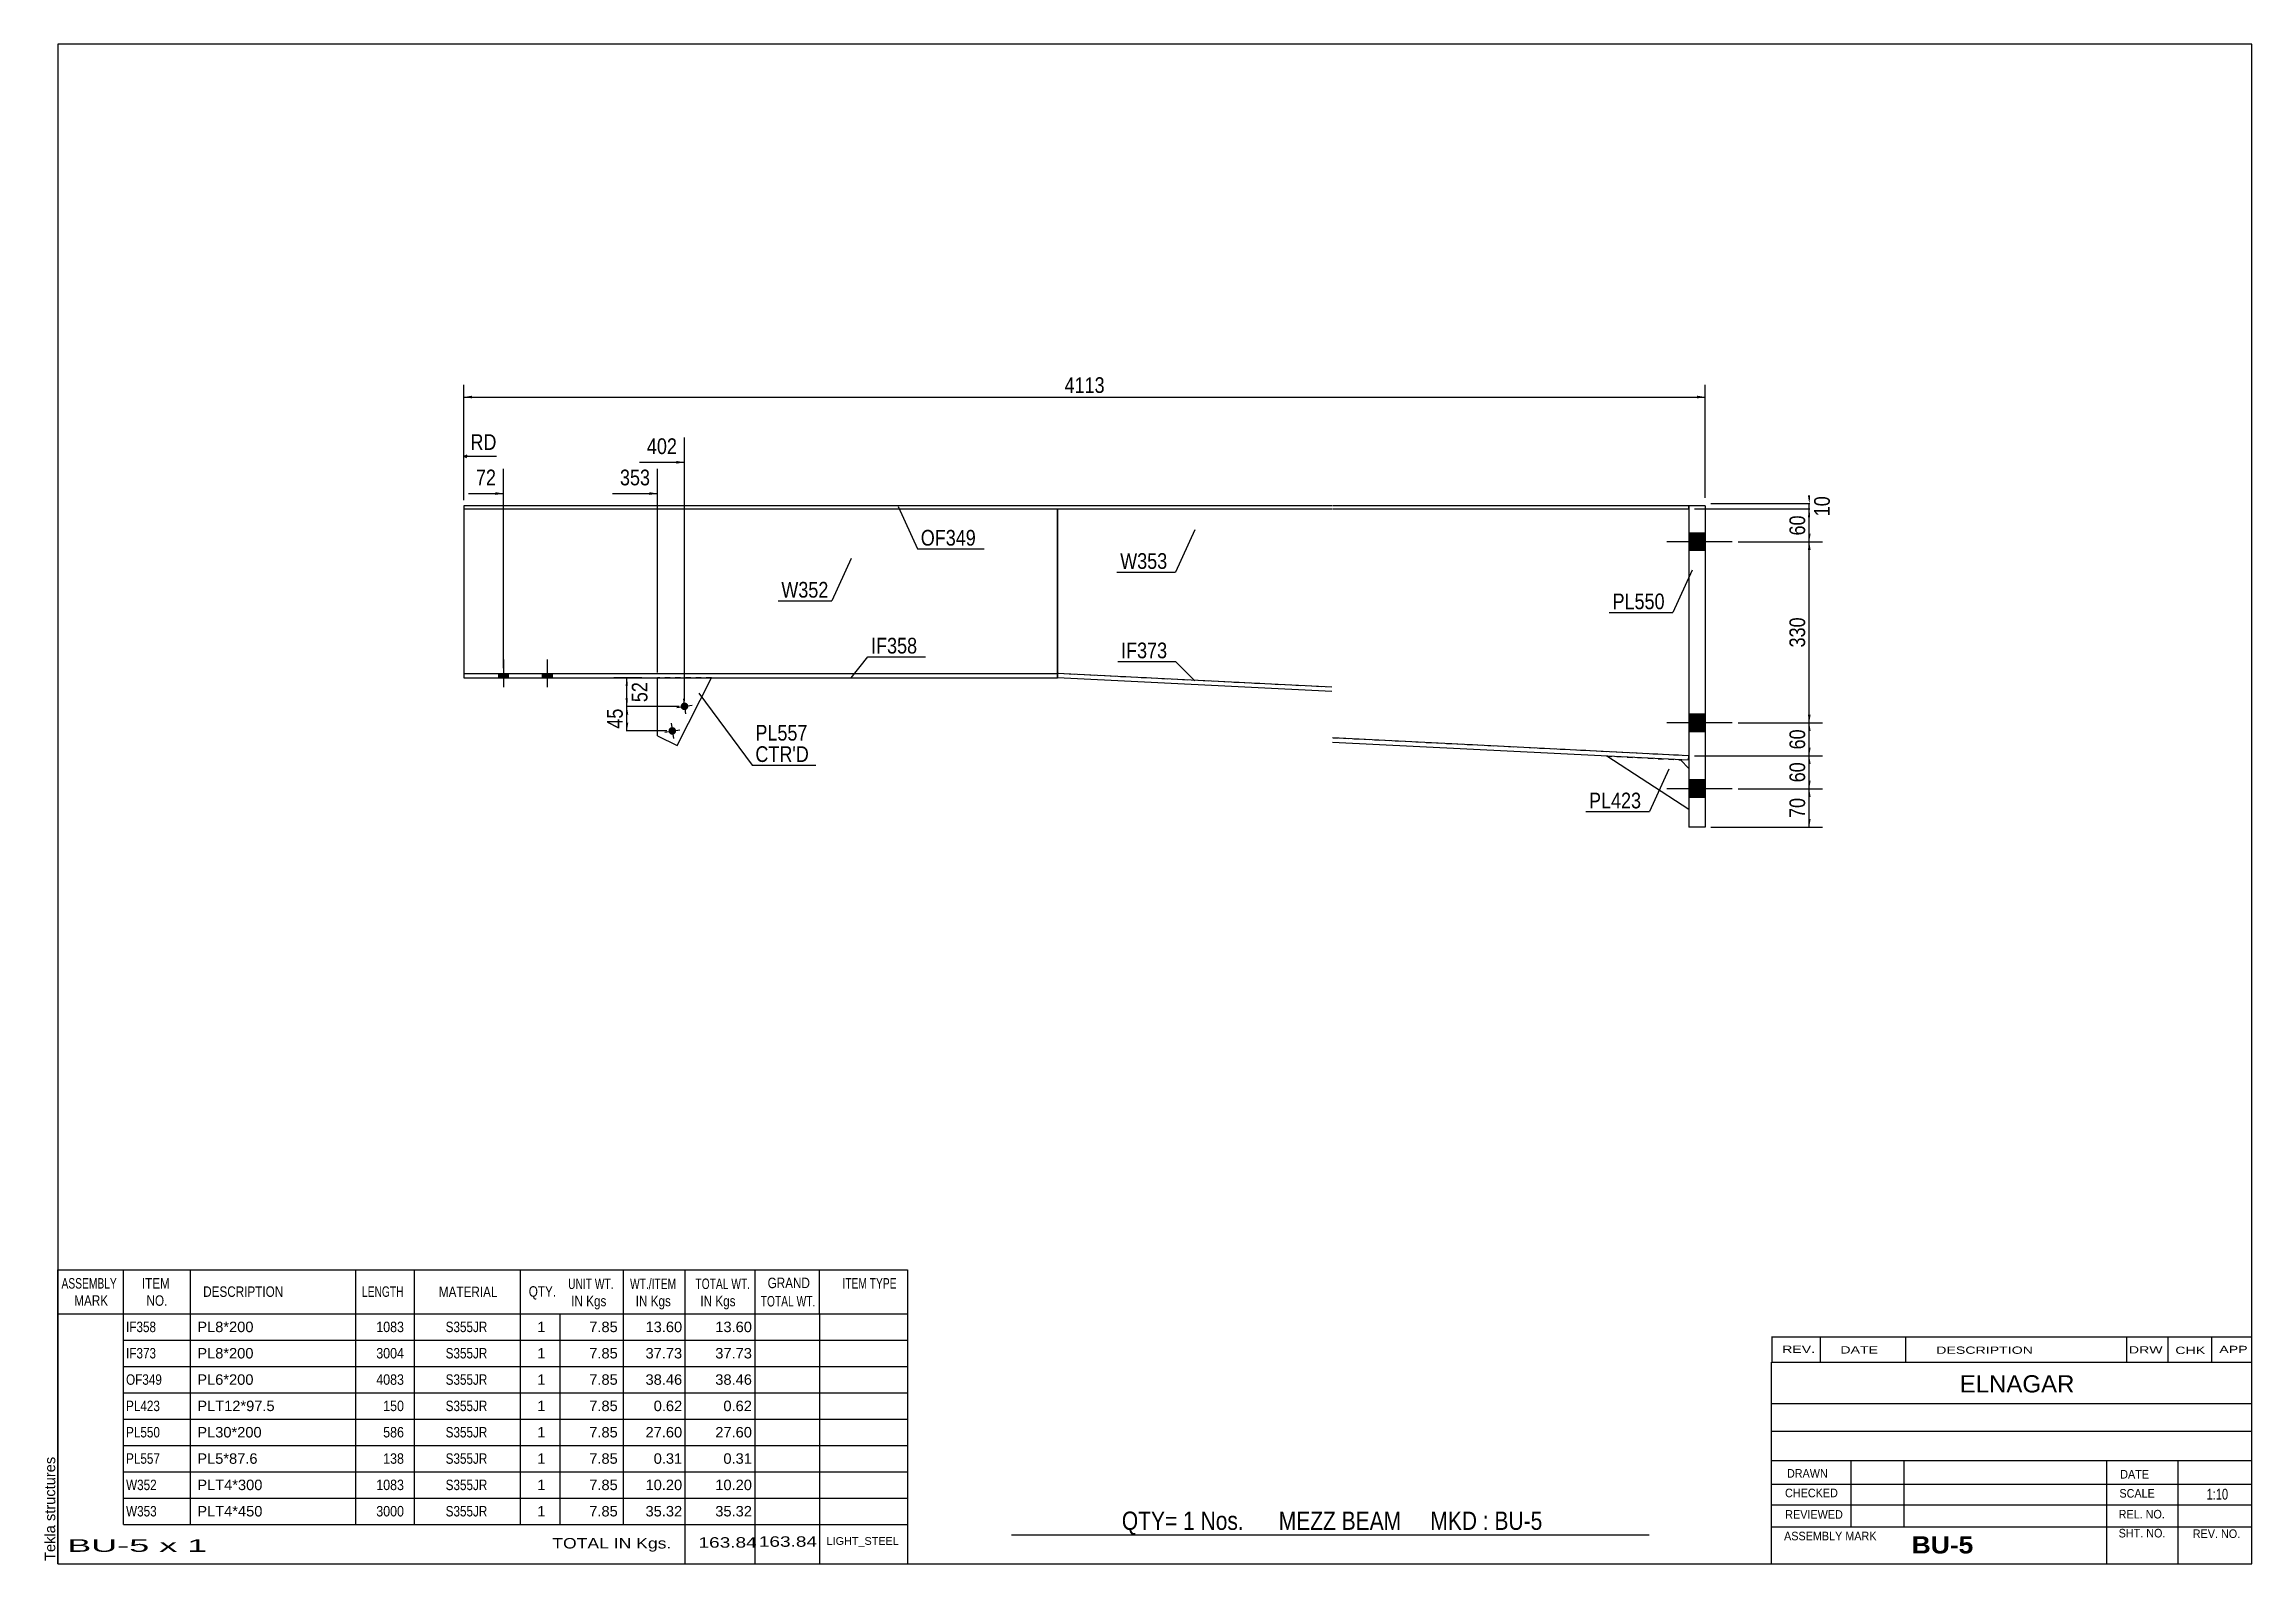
# Model space of a CAD drawing. Header units: millimetres. Extents: x -77 to 326, y -176 to 101.
import ezdxf

# ---------------------------------------------------------------- set-up
doc = ezdxf.new("R2010")
doc.units = ezdxf.units.MM
doc.linetypes.add('DXK_LINE_DOT1', pattern=[1.8814, 0.9407, -0.9407])
doc.styles.add('Arial', font='ARIAL.TTF', dxfattribs={"height": 0.2})
doc.styles.add('Arial Bold', font='ARIALBD.TTF', dxfattribs={"height": 0.2})
doc.styles.add('Arial Narrow', font='ARIALN.TTF', dxfattribs={"height": 0.2})

# ---------------------------------------------------------------- blocks, each defined once
blk = doc.blocks.new('Unknown-625697852-1210')
at = {"color": 5, "linetype": 'Continuous'}
for p, q in [((325.98, 100.73), (-74.02, 100.73)), ((-74.02, 100.73), (-74.02, -176.27)), ((325.98, -176.27), (325.98, 100.73)), ((-74.02, -176.27), (325.98, -176.27))]:
    blk.add_line(p, q, dxfattribs=at)
at = {"color": 174, "linetype": 'Continuous', "style": 'Arial'}
blk.add_text('Tekla structures', height=1.9102, rotation=90, dxfattribs=at).set_placement((-74.52, -175.77))
blk = doc.blocks.new('Part-625697852-2131 - 1231')
at = {"color": 2, "linetype": 'Continuous'}
blk.add_line((108.25, -14), (108.25, 16), dxfattribs=at)
at = {"color": 7, "linetype": 'DXK_LINE_DOT1'}
for p, q in [((108.25, 16), (158.25, 16)), ((158.35, 16), (223.33, 16)), ((223.33, 16), (223.33, -29)), ((158.25, -16.5), (108.25, -14)), ((223.33, -29), (158.35, -25.75))]:
    blk.add_line(p, q, dxfattribs=at)
blk = doc.blocks.new('Part-625697852-2128 - 1231')
at = {"color": 2, "linetype": 'Continuous'}
for p, q in [((0, 16.6), (0, 16)), ((158.25, 16.6), (0, 16.6)), ((223.33, 16.6), (158.35, 16.6)), ((223.33, 16), (223.33, 16.6)), ((0, 16), (158.25, 16)), ((158.35, 16), (223.33, 16))]:
    blk.add_line(p, q, dxfattribs=at)
blk = doc.blocks.new('Part-625697852-2140 - 1231')
at = {"color": 2, "linetype": 'Continuous'}
for p, q in [((223.33, -38.8), (208.35, -29.05)), ((221.83, -29.73), (223.33, -31.3))]:
    blk.add_line(p, q, dxfattribs=at)
at = {"color": 7, "linetype": 'DXK_LINE_DOT1'}
for p, q in [((208.35, -29.05), (221.83, -29.73)), ((223.33, -31.3), (223.33, -38.8))]:
    blk.add_line(p, q, dxfattribs=at)
blk = doc.blocks.new('Part-625697852-2132 - 1231')
at = {"color": 2, "linetype": 'Continuous'}
for p, q in [((0, -14), (0, -14.8)), ((0, -14), (108.25, -14)), ((0, -14.8), (108.25, -14.8)), ((108.25, -14), (108.25, -14.8))]:
    blk.add_line(p, q, dxfattribs=at)
blk = doc.blocks.new('Part-625697852-2134 - 1231')
at = {"color": 2, "linetype": 'Continuous'}
for p, q in [((108.21, -14.8), (108.25, -14)), ((158.25, -17.3), (108.21, -14.8)), ((158.25, -16.5), (108.25, -14)), ((223.33, -29), (158.35, -25.75)), ((223.29, -29.8), (158.35, -26.55)), ((223.29, -29.8), (223.33, -29))]:
    blk.add_line(p, q, dxfattribs=at)
blk = doc.blocks.new('Part-625697852-2137 - 1231')
at = {"color": 2, "linetype": 'Continuous'}
for p, q in [((226.33, 16.6), (223.33, 16.6)), ((223.33, 16.6), (223.33, -42)), ((226.33, 16.6), (226.33, -42)), ((226.33, -42), (223.33, -42))]:
    blk.add_line(p, q, dxfattribs=at)
blk = doc.blocks.new('Part-625697852-2142 - 1231')
at = {"color": 2, "linetype": 'Continuous'}
for p, q in [((35.31, -25.36), (35.31, -14.8)), ((38.89, -27.14), (45.12, -14.8)), ((35.31, -25.36), (38.89, -27.14))]:
    blk.add_line(p, q, dxfattribs=at)
at = {"color": 7, "linetype": 'DXK_LINE_DOT1'}
for p in [(45.12, -14.8), (35.31, -14.8)]:
    blk.add_line(p, (35.31, -14.8), dxfattribs=at)
blk = doc.blocks.new('Part-625697852-2143 - 1231')
at = {"color": 2, "linetype": 'Continuous'}
for p, q in [((0, 16), (0, -14)), ((108.25, 16), (108.25, -14))]:
    blk.add_line(p, q, dxfattribs=at)
at = {"color": 7, "linetype": 'DXK_LINE_DOT1'}
for p, q in [((0, 16), (108.25, 16)), ((0, -14), (108.25, -14))]:
    blk.add_line(p, q, dxfattribs=at)
blk = doc.blocks.new('Bolt-625697852-2144 - 1231')
at = {"linetype": 'Continuous'}
for points in [[(6.35, -14.8), (8.15, -14.8), (8.15, -14), (6.35, -14)], [(6.35, -14.8), (8.15, -14.8), (8.15, -14), (6.35, -14)], [(14.35, -14.8), (16.15, -14.8), (16.15, -14), (14.35, -14)], [(14.35, -14.8), (16.15, -14.8), (16.15, -14), (14.35, -14)]]:
    blk.add_hatch(color=3, dxfattribs=at).paths.add_polyline_path(points)
at = {"color": 3, "linetype": 'Continuous'}
for p, q in [((7.25, -16.46), (7.25, -11.46)), ((7.25, -16.46), (7.25, -11.46)), ((15.25, -16.46), (15.25, -11.46)), ((15.25, -16.46), (15.25, -11.46)), ((6.35, -14.8), (6.35, -14)), ((6.35, -14.8), (6.35, -14)), ((8.15, -14.8), (8.15, -14)), ((8.15, -14.8), (8.15, -14)), ((14.35, -14.8), (14.35, -14)), ((14.35, -14.8), (14.35, -14)), ((16.15, -14.8), (16.15, -14)), ((16.15, -14.8), (16.15, -14))]:
    blk.add_line(p, q, dxfattribs=at)
blk = doc.blocks.new('Bolt-625697852-2146 - 1231')
at = {"linetype": 'Continuous'}
for points in [[(223.33, 11.6), (223.33, 8.4), (226.33, 8.4), (226.33, 11.6)], [(223.33, 11.6), (223.33, 8.4), (226.33, 8.4), (226.33, 11.6)], [(223.33, -21.4), (223.33, -24.6), (226.33, -24.6), (226.33, -21.4)], [(223.33, -21.4), (223.33, -24.6), (226.33, -24.6), (226.33, -21.4)], [(223.33, -33.4), (223.33, -36.6), (226.33, -36.6), (226.33, -33.4)], [(223.33, -33.4), (223.33, -36.6), (226.33, -36.6), (226.33, -33.4)]]:
    blk.add_hatch(color=3, dxfattribs=at).paths.add_polyline_path(points)
at = {"color": 3, "linetype": 'Continuous'}
for p, q in [((231.23, 10), (219.33, 10)), ((231.23, 10), (219.33, 10)), ((226.33, 11.6), (223.33, 11.6)), ((226.33, 11.6), (223.33, 11.6)), ((226.33, 8.4), (223.33, 8.4)), ((226.33, 8.4), (223.33, 8.4)), ((231.23, -23), (219.33, -23)), ((231.23, -23), (219.33, -23)), ((226.33, -21.4), (223.33, -21.4)), ((226.33, -21.4), (223.33, -21.4)), ((226.33, -24.6), (223.33, -24.6)), ((226.33, -24.6), (223.33, -24.6)), ((231.23, -35), (219.33, -35)), ((231.23, -35), (219.33, -35)), ((226.33, -33.4), (223.33, -33.4)), ((226.33, -33.4), (223.33, -33.4)), ((226.33, -36.6), (223.33, -36.6)), ((226.33, -36.6), (223.33, -36.6))]:
    blk.add_line(p, q, dxfattribs=at)
blk = doc.blocks.new('Bolt-625697852-2149 - 1231')
at = {"linetype": 'Continuous'}
blk.add_hatch(color=3, dxfattribs=at).paths.add_polyline_path([(38.68, -24.36, -1), (37.3, -24.56, -1)])
at = {"color": 3, "linetype": 'Continuous'}
for p, q in [((37.79, -23.07), (38.19, -25.84)), ((36.6, -24.66), (39.38, -24.26))]:
    blk.add_line(p, q, dxfattribs=at)
blk = doc.blocks.new('Bolt-625697852-2150 - 1231')
at = {"linetype": 'Continuous'}
blk.add_hatch(color=3, dxfattribs=at).paths.add_polyline_path([(40.91, -19.88, -1), (39.52, -20.08, -1)])
at = {"color": 3, "linetype": 'Continuous'}
for p, q in [((38.83, -20.18), (41.6, -19.78)), ((40.01, -18.6), (40.42, -21.37))]:
    blk.add_line(p, q, dxfattribs=at)
blk = doc.blocks.new('StraightDimension-625697852-2597 - 1231')
at = {"linetype": 'Continuous'}
for points in [[(29.46, -16.3), (29.71, -14.8), (29.96, -16.3)], [(29.96, -18.48), (29.71, -19.98), (29.46, -18.48)]]:
    blk.add_hatch(color=7, dxfattribs=at).paths.add_polyline_path(points)
at = {"color": 7, "linetype": 'Continuous'}
for p, q in [((32.42, -14.8), (27.31, -14.8)), ((29.71, -19.98), (29.71, -14.8)), ((39.22, -19.98), (27.31, -19.98))]:
    blk.add_line(p, q, dxfattribs=at)
at = {"color": 0}
blk.add_wipeout([(34.06, -14.96), (29.86, -14.96), (29.86, -19.82), (34.06, -19.82)], dxfattribs=at)
at = {"color": 3, "style": 'Arial Narrow'}
blk.add_text('52', height=2.863, rotation=90.0002, dxfattribs=at).set_placement((33.46, -19.22))
blk = doc.blocks.new('StraightDimension-625697852-2598 - 1231')
at = {"linetype": 'Continuous'}
for points in [[(29.46, -21.48), (29.71, -19.98), (29.96, -21.48)], [(29.96, -22.96), (29.71, -24.46), (29.46, -22.96)]]:
    blk.add_hatch(color=7, dxfattribs=at).paths.add_polyline_path(points)
at = {"color": 7, "linetype": 'Continuous'}
for p, q in [((39.22, -19.98), (27.46, -19.98)), ((29.71, -24.46), (29.71, -19.98)), ((36.99, -24.46), (27.46, -24.46))]:
    blk.add_line(p, q, dxfattribs=at)
at = {"color": 0}
blk.add_wipeout([(29.56, -19.79), (25.36, -19.79), (25.36, -24.65), (29.56, -24.65)], dxfattribs=at)
at = {"color": 3, "style": 'Arial Narrow'}
blk.add_text('45', height=2.863, rotation=90.0002, dxfattribs=at).set_placement((28.96, -24.05))
blk = doc.blocks.new('StraightDimension-625697852-2537 - 1231')
at = {"linetype": 'Continuous'}
blk.add_hatch(color=7, dxfattribs=at).paths.add_polyline_path([(5.72, 19.06), (7.22, 18.81), (5.72, 18.56)])
at = {"color": 7, "linetype": 'Continuous'}
for p, q in [((7.22, -13), (7.22, 23.31)), ((0.82, 18.81), (7.22, 18.81))]:
    blk.add_line(p, q, dxfattribs=at)
at = {"color": 0, "linetype": 'Continuous'}
blk.add_wipeout([(6.53, 26.16), (6.53, 30.36), (0.59, 30.36), (0.59, 26.16)], dxfattribs=at)
at = {"color": 3, "linetype": 'Continuous', "style": 'Arial Narrow'}
blk.add_text('RD', height=2.863, dxfattribs=at).set_placement((1.19, 26.76))
at = {"color": 0}
blk.add_wipeout([(6.45, 19.71), (6.45, 23.91), (1.59, 23.91), (1.59, 19.71)], dxfattribs=at)
at = {"color": 7, "linetype": 'Continuous'}
for p, q in [((0, 17.6), (0, 30.06)), ((0.5, 25.81), (0, 25.56)), ((0.5, 25.31), (0, 25.56)), ((5.93, 25.56), (0, 25.56))]:
    blk.add_line(p, q, dxfattribs=at)
at = {"color": 3, "style": 'Arial Narrow'}
blk.add_text('72', height=2.863, dxfattribs=at).set_placement((2.19, 20.31))
blk = doc.blocks.new('StraightDimension-625697852-2046 - 1231')
at = {"linetype": 'Continuous'}
for points in [[(245.03, 14.5), (245.28, 16), (245.53, 14.5)], [(245.53, 11.5), (245.28, 10), (245.03, 11.5)]]:
    blk.add_hatch(color=7, dxfattribs=at).paths.add_polyline_path(points)
at = {"color": 7, "linetype": 'Continuous'}
for p, q in [((224.33, 16), (247.68, 16)), ((245.28, 10), (245.28, 16)), ((232.33, 10), (247.68, 10))]:
    blk.add_line(p, q, dxfattribs=at)
at = {"color": 0}
blk.add_wipeout([(245.13, 15.43), (240.93, 15.43), (240.93, 10.57), (245.13, 10.57)], dxfattribs=at)
at = {"color": 3, "style": 'Arial Narrow'}
blk.add_text('60', height=2.863, rotation=90.0002, dxfattribs=at).set_placement((244.53, 11.17))
blk = doc.blocks.new('StraightDimension-625697852-2050 - 1231')
at = {"linetype": 'Continuous'}
for points in [[(245.03, -36.5), (245.28, -35), (245.53, -36.5)], [(245.53, -40.5), (245.28, -42), (245.03, -40.5)]]:
    blk.add_hatch(color=7, dxfattribs=at).paths.add_polyline_path(points)
at = {"color": 7, "linetype": 'Continuous'}
for p, q in [((232.33, -35), (247.68, -35)), ((245.28, -42), (245.28, -35)), ((227.33, -42), (247.68, -42))]:
    blk.add_line(p, q, dxfattribs=at)
at = {"color": 0}
blk.add_wipeout([(245.13, -36.07), (240.93, -36.07), (240.93, -40.93), (245.13, -40.93)], dxfattribs=at)
at = {"color": 3, "style": 'Arial Narrow'}
blk.add_text('70', height=2.863, rotation=90.0002, dxfattribs=at).set_placement((244.53, -40.33))
blk = doc.blocks.new('StraightDimension-625697852-1580 - 1231')
at = {"linetype": 'Continuous'}
for points in [[(1.5, 36.15), (0, 36.4), (1.5, 36.65)], [(224.83, 36.65), (226.33, 36.4), (224.83, 36.15)]]:
    blk.add_hatch(color=7, dxfattribs=at).paths.add_polyline_path(points)
at = {"color": 7, "linetype": 'Continuous'}
for p, q in [((0, 17.6), (0, 38.65)), ((0, 36.4), (226.33, 36.4)), ((226.33, 18), (226.33, 38.65))]:
    blk.add_line(p, q, dxfattribs=at)
at = {"color": 0}
blk.add_wipeout([(117.42, 36.55), (117.42, 40.75), (108.91, 40.75), (108.91, 36.55)], dxfattribs=at)
at = {"color": 3, "style": 'Arial Narrow'}
blk.add_text('4113', height=2.863, dxfattribs=at).set_placement((109.51, 37.15))
blk = doc.blocks.new('StraightDimension-625697852-2045 - 1231')
at = {"linetype": 'Continuous'}
for points in [[(245.53, 18.5), (245.28, 17), (245.03, 18.5)], [(245.03, 14.5), (245.28, 16), (245.53, 14.5)]]:
    blk.add_hatch(color=7, dxfattribs=at).paths.add_polyline_path(points)
at = {"color": 7, "linetype": 'Continuous'}
for p, q in [((227.33, 17), (247.53, 17)), ((245.28, 16), (245.28, 17)), ((224.33, 16), (247.53, 16))]:
    blk.add_line(p, q, dxfattribs=at)
at = {"color": 0}
blk.add_wipeout([(249.63, 18.93), (245.43, 18.93), (245.43, 14.07), (249.63, 14.07)], dxfattribs=at)
at = {"color": 3, "style": 'Arial Narrow'}
blk.add_text('10', height=2.863, rotation=90.0002, dxfattribs=at).set_placement((249.03, 14.67))
blk = doc.blocks.new('StraightDimension-625697852-2047 - 1231')
at = {"linetype": 'Continuous'}
for points in [[(245.03, 8.5), (245.28, 10), (245.53, 8.5)], [(245.53, -21.5), (245.28, -23), (245.03, -21.5)]]:
    blk.add_hatch(color=7, dxfattribs=at).paths.add_polyline_path(points)
at = {"color": 7, "linetype": 'Continuous'}
for p, q in [((232.33, 10), (247.68, 10)), ((245.28, -23), (245.28, 10)), ((232.33, -23), (247.68, -23))]:
    blk.add_line(p, q, dxfattribs=at)
at = {"color": 0}
blk.add_wipeout([(245.13, -3.16), (240.93, -3.16), (240.93, -9.84), (245.13, -9.84)], dxfattribs=at)
at = {"color": 3, "style": 'Arial Narrow'}
blk.add_text('330', height=2.863, rotation=90.0002, dxfattribs=at).set_placement((244.53, -9.24))
blk = doc.blocks.new('StraightDimension-625697852-2048 - 1231')
at = {"linetype": 'Continuous'}
for points in [[(245.03, -24.5), (245.28, -23), (245.53, -24.5)], [(245.53, -27.5), (245.28, -29), (245.03, -27.5)]]:
    blk.add_hatch(color=7, dxfattribs=at).paths.add_polyline_path(points)
at = {"color": 7, "linetype": 'Continuous'}
for p, q in [((232.33, -23), (247.68, -23)), ((245.28, -29), (245.28, -23)), ((224.33, -29), (247.68, -29))]:
    blk.add_line(p, q, dxfattribs=at)
at = {"color": 0}
blk.add_wipeout([(245.13, -23.57), (240.93, -23.57), (240.93, -28.43), (245.13, -28.43)], dxfattribs=at)
at = {"color": 3, "style": 'Arial Narrow'}
blk.add_text('60', height=2.863, rotation=90.0002, dxfattribs=at).set_placement((244.53, -27.83))
blk = doc.blocks.new('StraightDimension-625697852-2049 - 1231')
at = {"linetype": 'Continuous'}
for points in [[(245.03, -30.5), (245.28, -29), (245.53, -30.5)], [(245.53, -33.5), (245.28, -35), (245.03, -33.5)]]:
    blk.add_hatch(color=7, dxfattribs=at).paths.add_polyline_path(points)
at = {"color": 7, "linetype": 'Continuous'}
for p, q in [((224.33, -29), (247.68, -29)), ((245.28, -35), (245.28, -29)), ((232.33, -35), (247.68, -35))]:
    blk.add_line(p, q, dxfattribs=at)
at = {"color": 0}
blk.add_wipeout([(245.13, -29.57), (240.93, -29.57), (240.93, -34.43), (245.13, -34.43)], dxfattribs=at)
at = {"color": 3, "style": 'Arial Narrow'}
blk.add_text('60', height=2.863, rotation=90.0002, dxfattribs=at).set_placement((244.53, -33.83))
blk = doc.blocks.new('StraightDimension-625697852-2535 - 1231')
at = {"linetype": 'Continuous'}
blk.add_hatch(color=7, dxfattribs=at).paths.add_polyline_path([(38.72, 24.76), (40.22, 24.51), (38.72, 24.26)])
at = {"color": 7, "linetype": 'Continuous'}
for p, q in [((40.22, -18.98), (40.22, 29.01)), ((31.98, 24.51), (40.22, 24.51))]:
    blk.add_line(p, q, dxfattribs=at)
at = {"color": 0}
blk.add_wipeout([(39.44, 25.41), (39.44, 29.61), (32.76, 29.61), (32.76, 25.41)], dxfattribs=at)
at = {"color": 3, "style": 'Arial Narrow'}
blk.add_text('402', height=2.863, dxfattribs=at).set_placement((33.36, 26.01))
blk = doc.blocks.new('StraightDimension-625697852-2536 - 1231')
at = {"linetype": 'Continuous'}
blk.add_hatch(color=7, dxfattribs=at).paths.add_polyline_path([(33.81, 19.06), (35.31, 18.81), (33.81, 18.56)])
at = {"color": 7, "linetype": 'Continuous'}
for p, q in [((35.31, -13.8), (35.31, 23.31)), ((27.07, 18.81), (35.31, 18.81))]:
    blk.add_line(p, q, dxfattribs=at)
at = {"color": 0}
blk.add_wipeout([(34.53, 19.71), (34.53, 23.91), (27.85, 23.91), (27.85, 19.71)], dxfattribs=at)
at = {"color": 3, "style": 'Arial Narrow'}
blk.add_text('353', height=2.863, dxfattribs=at).set_placement((28.45, 20.31))
blk = doc.blocks.new('CBS_NAME_BLOG-625697852-3074')
at = {"color": 7, "linetype": 'Continuous'}
for p, q in [((238.38, -139.52), (325.9, -139.52)), ((238.38, -176.22), (238.38, -139.52)), ((238.39, -147.05), (325.9, -147.05)), ((238.46, -152.11), (325.98, -152.11)), ((238.38, -157.48), (325.9, -157.48)), ((252.91, -169.58), (252.91, -157.49)), ((262.59, -169.56), (262.59, -157.49)), ((299.51, -176.22), (299.51, -157.49)), ((312.56, -176.22), (312.56, -157.48)), ((238.39, -161.78), (325.98, -161.76)), ((238.38, -165.52), (325.9, -165.52)), ((238.38, -169.57), (325.9, -169.57)), ((238.38, -176.27), (325.98, -176.27))]:
    blk.add_line(p, q, dxfattribs=at)
at = {"color": 3, "linetype": 'Continuous', "style": 'Arial'}
blk.add_text('ELNAGAR', height=3.133, dxfattribs=at).set_placement((272.71, -145.05))
at = {"color": 3, "linetype": 'Continuous'}
for s, height, style, width, p in [('DRAWN', 1.566, 'Arial', 0.9, (241.22, -160.59)), ('DATE', 1.566, 'Arial', 0.9, (301.98, -160.75)), ('CHECKED', 1.566, 'Arial', 0.9, (240.87, -164.16)), ('SCALE', 1.566, 'Arial', 0.9, (301.83, -164.23)), ('1:10', 1.957, 'Arial Narrow', 0.9, (317.72, -164.58)), ('REVIEWED', 1.566, 'Arial', 0.9, (240.9, -168.08)), ('REL. NO.', 1.566, 'Arial', 0.9, (301.69, -168.03)), ('ASSEMBLY MARK', 1.5663, 'Arial', 0.9, (240.69, -172.01)), ('BU-5', 3.131, 'Arial Bold', 1.1, (263.96, -174.41)), ('SHT. NO.', 1.566, 'Arial', 0.9, (301.69, -171.49)), ('REV. NO.', 1.566, 'Arial', 0.9, (315.21, -171.59))]:
    blk.add_text(s, height=height, dxfattribs=dict(at, style=style, width=width)).set_placement(p)
blk = doc.blocks.new('CBS_BOM-625697852-3072')
at = {"color": 7, "linetype": 'Continuous'}
for p, q in [((-74.05, -130.7), (-74.05, -122.7)), ((-74.05, -122.7), (80.87, -122.7)), ((-62.05, -130.7), (-62.05, -122.7)), ((-49.86, -130.7), (-49.86, -122.7)), ((-19.7, -130.7), (-19.7, -122.7)), ((-9.02, -130.7), (-9.02, -122.7)), ((10.3, -130.7), (10.3, -122.7)), ((29.1, -130.7), (29.1, -122.7)), ((40.31, -130.7), (40.31, -122.7)), ((53.1, -130.7), (53.1, -122.7)), ((64.85, -130.7), (64.85, -122.7)), ((80.87, -122.71), (80.86, -130.69)), ((-74.05, -130.7), (80.87, -130.7)), ((-74.05, -135.5), (-74.05, -130.7)), ((-62.05, -135.5), (-62.05, -130.7)), ((-49.86, -135.5), (-49.86, -130.7)), ((-19.7, -135.5), (-19.7, -130.7)), ((-9.02, -135.5), (-9.02, -130.7)), ((10.3, -135.5), (10.3, -130.7)), ((17.56, -135.5), (17.56, -130.7)), ((29.1, -135.5), (29.1, -130.7)), ((40.31, -135.5), (40.31, -130.7)), ((53.1, -135.5), (53.1, -130.7)), ((64.86, -135.5), (64.86, -130.7)), ((80.87, -130.7), (80.87, -135.5)), ((-74.05, -140.3), (-74.05, -135.5)), ((-62.05, -135.5), (80.87, -135.5)), ((-62.05, -140.3), (-62.05, -135.5)), ((-49.86, -140.3), (-49.86, -135.5)), ((-19.7, -140.3), (-19.7, -135.5)), ((-9.02, -140.3), (-9.02, -135.5)), ((10.3, -140.3), (10.3, -135.5)), ((17.56, -140.3), (17.56, -135.5)), ((29.1, -140.3), (29.1, -135.5)), ((40.31, -140.3), (40.31, -135.5)), ((53.1, -140.3), (53.1, -135.5)), ((64.86, -140.3), (64.86, -135.5)), ((80.87, -135.5), (80.87, -140.3)), ((-74.05, -145.1), (-74.05, -140.3)), ((-62.05, -140.3), (80.87, -140.3)), ((-62.05, -145.1), (-62.05, -140.3)), ((-49.86, -145.1), (-49.86, -140.3)), ((-19.7, -145.1), (-19.7, -140.3)), ((-9.02, -145.1), (-9.02, -140.3)), ((10.3, -145.1), (10.3, -140.3)), ((17.56, -145.1), (17.56, -140.3)), ((29.1, -145.1), (29.1, -140.3)), ((40.31, -145.1), (40.31, -140.3)), ((53.1, -145.1), (53.1, -140.3)), ((64.86, -145.1), (64.86, -140.3)), ((80.87, -140.3), (80.87, -145.1)), ((-74.05, -149.9), (-74.05, -145.1)), ((-62.05, -145.1), (80.87, -145.1)), ((-62.05, -149.9), (-62.05, -145.1)), ((-49.86, -149.9), (-49.86, -145.1)), ((-19.7, -149.9), (-19.7, -145.1)), ((-9.02, -149.9), (-9.02, -145.1)), ((10.3, -149.9), (10.3, -145.1)), ((17.56, -149.9), (17.56, -145.1)), ((29.1, -149.9), (29.1, -145.1)), ((40.31, -149.9), (40.31, -145.1)), ((53.1, -149.9), (53.1, -145.1)), ((64.86, -149.9), (64.86, -145.1)), ((80.87, -145.1), (80.87, -149.9)), ((-74.05, -154.7), (-74.05, -149.9)), ((-62.05, -149.9), (80.87, -149.9)), ((-62.05, -154.7), (-62.05, -149.9)), ((-49.86, -154.7), (-49.86, -149.9)), ((-19.7, -154.7), (-19.7, -149.9)), ((-9.02, -154.7), (-9.02, -149.9)), ((10.3, -154.7), (10.3, -149.9)), ((17.56, -154.7), (17.56, -149.9)), ((29.1, -154.7), (29.1, -149.9)), ((40.31, -154.7), (40.31, -149.9)), ((53.1, -154.7), (53.1, -149.9)), ((64.86, -154.7), (64.86, -149.9)), ((80.87, -149.9), (80.87, -154.7)), ((-74.05, -159.5), (-74.05, -154.7)), ((-62.05, -154.7), (80.87, -154.7)), ((-62.05, -159.5), (-62.05, -154.7)), ((-49.86, -159.5), (-49.86, -154.7)), ((-19.7, -159.5), (-19.7, -154.7)), ((-9.02, -159.5), (-9.02, -154.7)), ((10.3, -159.5), (10.3, -154.7)), ((17.56, -159.5), (17.56, -154.7)), ((29.1, -159.5), (29.1, -154.7)), ((40.31, -159.5), (40.31, -154.7)), ((53.1, -159.5), (53.1, -154.7)), ((64.86, -159.5), (64.86, -154.7)), ((80.87, -154.7), (80.87, -159.5)), ((-74.05, -164.3), (-74.05, -159.5)), ((-62.05, -159.5), (80.87, -159.5)), ((-62.05, -164.3), (-62.05, -159.5)), ((-49.86, -164.3), (-49.86, -159.5)), ((-19.7, -164.3), (-19.7, -159.5)), ((-9.02, -164.3), (-9.02, -159.5)), ((10.3, -164.3), (10.3, -159.5)), ((17.56, -164.3), (17.56, -159.5)), ((29.1, -164.3), (29.1, -159.5)), ((40.31, -164.3), (40.31, -159.5)), ((53.1, -164.3), (53.1, -159.5)), ((64.86, -164.3), (64.86, -159.5)), ((80.87, -159.5), (80.87, -164.3)), ((-74.05, -169.1), (-74.05, -164.3)), ((-62.05, -164.3), (80.87, -164.3)), ((-62.05, -169.1), (-62.05, -164.3)), ((-49.86, -169.1), (-49.86, -164.3)), ((-19.7, -169.1), (-19.7, -164.3)), ((-9.02, -169.1), (-9.02, -164.3)), ((10.3, -169.1), (10.3, -164.3)), ((17.56, -169.1), (17.56, -164.3)), ((29.1, -169.1), (29.1, -164.3)), ((40.31, -169.1), (40.31, -164.3)), ((53.1, -169.1), (53.1, -164.3)), ((64.86, -169.1), (64.86, -164.3)), ((80.87, -164.3), (80.87, -169.1)), ((-74.05, -176.3), (-74.05, -169.12)), ((-62.05, -169.1), (80.87, -169.1)), ((40.31, -176.3), (40.31, -169.12)), ((53.1, -176.3), (53.1, -169.12)), ((64.9, -176.3), (64.9, -169.12)), ((80.87, -169.1), (80.87, -176.3)), ((-74.05, -176.3), (80.87, -176.3))]:
    blk.add_line(p, q, dxfattribs=at)
at = {"color": 3, "linetype": 'Continuous', "style": 'Arial'}
for s, height, width, p in [('ASSEMBLY', 1.91, 0.7, (-73.37, -126.12)), ('ITEM', 1.91, 0.8, (-58.73, -126.12)), ('UNIT WT.', 1.91, 0.7, (18.99, -126.2)), ('WT./ITEM', 1.91, 0.7, (30.28, -126.2)), ('TOTAL WT.', 1.91, 0.7, (42.21, -126.2)), ('GRAND', 1.91, 0.8, (55.37, -126.04)), ('ITEM TYPE', 1.91, 0.7, (69.01, -126.12)), ('MARK', 1.91, 0.8, (-71.05, -129.26)), ('NO.', 1.91, 0.8, (-57.87, -129.26)), ('DESCRIPTION', 1.9102, 0.8, (-47.54, -127.63)), ('LENGTH', 1.91, 0.7, (-18.59, -127.63)), ('MATERIAL', 1.91, 0.8, (-4.57, -127.68)), ('QTY.', 1.91, 0.8, (11.82, -127.6)), ('IN Kgs', 1.91, 0.8, (19.56, -129.34)), ('IN Kgs', 1.91, 0.8, (31.32, -129.34)), ('IN Kgs', 1.91, 0.8, (43.11, -129.34)), ('TOTAL WT.', 1.91, 0.7, (54.11, -129.38))]:
    blk.add_text(s, height=height, dxfattribs=dict(at, width=width)).set_placement(p)
at = {"color": 7, "linetype": 'Continuous', "style": 'Arial'}
for s, width, p in [('IF358', 0.8, (-61.6, -134.06)), ('1083', 0.85, (-15.98, -134.06)), ('S355JR', 0.8, (-3.33, -134.06)), ('IF373', 0.8, (-61.6, -138.86)), ('3004', 0.85, (-15.98, -138.86)), ('S355JR', 0.8, (-3.33, -138.86)), ('OF349', 0.8, (-61.6, -143.66)), ('4083', 0.85, (-15.98, -143.66)), ('S355JR', 0.8, (-3.33, -143.66)), ('PL423', 0.8, (-61.6, -148.46)), ('150', 0.85, (-14.72, -148.46)), ('S355JR', 0.8, (-3.33, -148.46)), ('PL550', 0.8, (-61.6, -153.26)), ('586', 0.85, (-14.72, -153.26)), ('S355JR', 0.8, (-3.33, -153.26)), ('PL557', 0.8, (-61.6, -158.06)), ('138', 0.85, (-14.72, -158.06)), ('S355JR', 0.8, (-3.33, -158.06)), ('W352', 0.8, (-61.6, -162.86)), ('1083', 0.85, (-15.98, -162.86)), ('S355JR', 0.8, (-3.33, -162.86)), ('W353', 0.8, (-61.6, -167.66)), ('3000', 0.85, (-15.98, -167.66)), ('S355JR', 0.8, (-3.33, -167.66))]:
    blk.add_text(s, height=1.91, dxfattribs=dict(at, width=width)).set_placement(p)
for s, p in [('PL8*200', (-48.61, -134.06)), ('1', (13.39, -134.06)), ('7.85', (22.85, -134.06)), ('13.60', (33.11, -134.06)), ('13.60', (45.83, -134.06)), ('PL8*200', (-48.61, -138.86)), ('1', (13.39, -138.86)), ('7.85', (22.85, -138.86)), ('37.73', (33.11, -138.86)), ('37.73', (45.83, -138.86)), ('PL6*200', (-48.61, -143.66)), ('1', (13.39, -143.66)), ('7.85', (22.85, -143.66)), ('38.46', (33.11, -143.66)), ('38.46', (45.83, -143.66)), ('PLT12*97.5', (-48.61, -148.46)), ('1', (13.39, -148.46)), ('7.85', (22.85, -148.46)), ('0.62', (34.6, -148.46)), ('0.62', (47.31, -148.46)), ('PL30*200', (-48.61, -153.26)), ('1', (13.39, -153.26)), ('7.85', (22.85, -153.26)), ('27.60', (33.11, -153.26)), ('27.60', (45.83, -153.26)), ('PL5*87.6', (-48.61, -158.06)), ('1', (13.39, -158.06)), ('7.85', (22.85, -158.06)), ('0.31', (34.6, -158.06)), ('0.31', (47.31, -158.06)), ('PLT4*300', (-48.61, -162.86)), ('1', (13.39, -162.86)), ('7.85', (22.85, -162.86)), ('10.20', (33.11, -162.86)), ('10.20', (45.83, -162.86)), ('PLT4*450', (-48.61, -167.66)), ('1', (13.39, -167.66)), ('7.85', (22.85, -167.66)), ('35.32', (33.11, -167.66)), ('35.32', (45.83, -167.66))]:
    blk.add_text(s, height=1.91, dxfattribs=at).set_placement(p)
at = {"color": 6, "linetype": 'Continuous', "style": 'Arial'}
for s, height, width, p in [('BU-5 x 1', 2.292, 2.05, (-72.33, -174.11)), ('TOTAL IN Kgs.', 1.9102, 1.2, (16.11, -173.5)), ('163.84', 1.91, 1.3, (42.77, -173.35)), ('163.84', 1.91, 1.3, (53.77, -173.19))]:
    blk.add_text(s, height=height, dxfattribs=dict(at, width=width)).set_placement(p)
blk.add_text('LIGHT_STEEL', height=1.4135, dxfattribs=at).set_placement((66.12, -172.84))
blk = doc.blocks.new('CBS_CALLOFF-625697852-3073')
at = {"color": 7, "linetype": 'Continuous'}
blk.add_line((99.86, -171), (216.09, -171.02), dxfattribs=at)
at = {"color": 3, "linetype": 'Continuous', "style": 'Arial Narrow'}
blk.add_text('QTY= 1 Nos.      MEZZ BEAM     MKD : BU-5', height=3.3405, dxfattribs=at).set_placement((119.95, -170.11))
blk = doc.blocks.new('CBS_REVISION-625697852-3075')
at = {"color": 7, "linetype": 'Continuous'}
for p, q in [((238.47, -134.88), (238.47, -139.52)), ((238.47, -134.89), (325.97, -134.89)), ((247.26, -134.89), (247.26, -139.52)), ((262.86, -134.89), (262.86, -139.45)), ((303.12, -134.89), (303.12, -139.51)), ((310.66, -134.89), (310.66, -139.52)), ((318.61, -134.89), (318.61, -139.52)), ((238.47, -139.52), (325.97, -139.52))]:
    blk.add_line(p, q, dxfattribs=at)
at = {"color": 7, "style": 'Arial Narrow', "width": 1.7}
for s, height, p in [('REV.', 1.326, (240.33, -137.84)), ('DATE', 1.326, (250.95, -137.96)), ('DESCRIPTION', 1.3257, (268.43, -138.01)), ('DRW', 1.326, (303.55, -137.95)), ('CHK', 1.326, (312.03, -138.04)), ('APP', 1.326, (320.04, -137.88))]:
    blk.add_text(s, height=height, dxfattribs=at).set_placement(p)
blk = doc.blocks.new('Mark-625697852-2163 - 1231')
at = {"color": 0}
blk.add_wipeout([(128.22, -11.22), (128.22, -8.22), (119.81, -8.22), (119.81, -11.22)], dxfattribs=at)
blk.add_wipeout([(128.22, -11.22), (128.22, -8.22), (119.81, -8.22), (119.81, -11.22)], dxfattribs=at)
at = {"color": 7, "linetype": 'Continuous'}
for p in [(119.21, -11.82), (133.25, -15.36)]:
    blk.add_line(p, (129.72, -11.82), dxfattribs=at)
at = {"color": 3, "style": 'Arial Narrow'}
blk.add_text('IF373', height=2.863, dxfattribs=at).set_placement((119.81, -11.22))
blk = doc.blocks.new('Mark-625697852-2154 - 1231')
at = {"color": 0}
blk.add_wipeout([(93.33, 9.32), (93.33, 12.32), (83.29, 12.32), (83.29, 9.32)], dxfattribs=at)
blk.add_wipeout([(93.33, 9.32), (93.33, 12.32), (83.29, 12.32), (83.29, 9.32)], dxfattribs=at)
at = {"color": 7, "linetype": 'Continuous'}
for p, q in [((79.15, 16.45), (82.69, 8.72)), ((82.69, 8.72), (94.83, 8.72))]:
    blk.add_line(p, q, dxfattribs=at)
at = {"color": 3, "style": 'Arial Narrow'}
blk.add_text('OF349', height=2.863, dxfattribs=at).set_placement((83.29, 9.32))
blk = doc.blocks.new('Mark-625697852-2157 - 1231')
at = {"color": 0}
blk.add_wipeout([(128.24, 5.08), (128.24, 8.08), (119.65, 8.08), (119.65, 5.08)], dxfattribs=at)
blk.add_wipeout([(128.24, 5.08), (128.24, 8.08), (119.65, 8.08), (119.65, 5.08)], dxfattribs=at)
at = {"color": 7, "linetype": 'Continuous'}
for p in [(133.27, 12.21), (119.05, 4.48)]:
    blk.add_line(p, (129.74, 4.48), dxfattribs=at)
at = {"color": 3, "style": 'Arial Narrow'}
blk.add_text('W353', height=2.863, dxfattribs=at).set_placement((119.65, 5.08))
blk = doc.blocks.new('Mark-625697852-2160 - 1231')
at = {"color": 0}
blk.add_wipeout([(82.64, -10.35), (82.64, -7.35), (74.23, -7.35), (74.23, -10.35)], dxfattribs=at)
blk.add_wipeout([(82.64, -10.35), (82.64, -7.35), (74.23, -7.35), (74.23, -10.35)], dxfattribs=at)
at = {"color": 7, "linetype": 'Continuous'}
for p, q in [((70.59, -14.8), (73.63, -10.95)), ((73.63, -10.95), (84.14, -10.95))]:
    blk.add_line(p, q, dxfattribs=at)
at = {"color": 3, "style": 'Arial Narrow'}
blk.add_text('IF358', height=2.863, dxfattribs=at).set_placement((74.23, -10.35))
blk = doc.blocks.new('Mark-625697852-2166 - 1231')
at = {"color": 0}
blk.add_wipeout([(218.93, -2.28), (218.93, 0.72), (209.42, 0.72), (209.42, -2.28)], dxfattribs=at)
blk.add_wipeout([(218.93, -2.28), (218.93, 0.72), (209.42, 0.72), (209.42, -2.28)], dxfattribs=at)
at = {"color": 7, "linetype": 'Continuous'}
for p in [(223.96, 4.85), (208.82, -2.88)]:
    blk.add_line(p, (220.43, -2.88), dxfattribs=at)
at = {"color": 3, "style": 'Arial Narrow'}
blk.add_text('PL550', height=2.863, dxfattribs=at).set_placement((209.42, -2.28))
blk = doc.blocks.new('Mark-625697852-2169 - 1231')
at = {"color": 0}
blk.add_wipeout([(214.64, -38.58), (214.64, -35.58), (205.13, -35.58), (205.13, -38.58)], dxfattribs=at)
blk.add_wipeout([(214.64, -38.58), (214.64, -35.58), (205.13, -35.58), (205.13, -38.58)], dxfattribs=at)
at = {"color": 7, "linetype": 'Continuous'}
for p in [(219.67, -31.44), (204.53, -39.18)]:
    blk.add_line(p, (216.14, -39.18), dxfattribs=at)
at = {"color": 3, "style": 'Arial Narrow'}
blk.add_text('PL423', height=2.863, dxfattribs=at).set_placement((205.13, -38.58))
blk = doc.blocks.new('Mark-625697852-2172 - 1231')
at = {"color": 0}
blk.add_wipeout([(62.64, -26.22), (62.64, -23.22), (53.14, -23.22), (53.14, -26.22)], dxfattribs=at)
blk.add_wipeout([(62.64, -26.22), (62.64, -23.22), (53.14, -23.22), (53.14, -26.22)], dxfattribs=at)
blk.add_wipeout([(62.89, -30.12), (62.89, -27.12), (53.14, -27.12), (53.14, -30.12)], dxfattribs=at)
blk.add_wipeout([(62.89, -30.12), (62.89, -27.12), (53.14, -27.12), (53.14, -30.12)], dxfattribs=at)
at = {"color": 7, "linetype": 'Continuous'}
for p, q in [((42.84, -17.6), (52.54, -30.72)), ((52.54, -30.72), (64.14, -30.72))]:
    blk.add_line(p, q, dxfattribs=at)
at = {"color": 3, "style": 'Arial Narrow'}
blk.add_text('PL557', height=2.863, dxfattribs=at).set_placement((53.14, -26.22))
at = {"color": 1, "style": 'Arial Narrow'}
blk.add_text("CTR'D", height=2.863, dxfattribs=at).set_placement((53.14, -30.12))
blk = doc.blocks.new('Mark-625697852-2175 - 1231')
at = {"color": 0}
blk.add_wipeout([(66.46, -0.16), (66.46, 2.84), (57.87, 2.84), (57.87, -0.16)], dxfattribs=at)
blk.add_wipeout([(66.46, -0.16), (66.46, 2.84), (57.87, 2.84), (57.87, -0.16)], dxfattribs=at)
at = {"color": 7, "linetype": 'Continuous'}
for p in [(70.59, 6.98), (57.27, -0.76)]:
    blk.add_line(p, (67.06, -0.76), dxfattribs=at)
at = {"color": 3, "style": 'Arial Narrow'}
blk.add_text('W352', height=2.863, dxfattribs=at).set_placement((57.87, -0.16))

msp = doc.modelspace()

# ---------------------------------------------------------------- block references
for name in ['Unknown-625697852-1210', 'Part-625697852-2128 - 1231', 'Part-625697852-2137 - 1231', 'Part-625697852-2143 - 1231', 'Part-625697852-2131 - 1231', 'Bolt-625697852-2146 - 1231', 'Bolt-625697852-2144 - 1231', 'Part-625697852-2132 - 1231', 'Part-625697852-2142 - 1231', 'Part-625697852-2134 - 1231', 'Bolt-625697852-2150 - 1231', 'Bolt-625697852-2149 - 1231', 'Part-625697852-2140 - 1231', 'CBS_BOM-625697852-3072', 'CBS_REVISION-625697852-3075', 'CBS_NAME_BLOG-625697852-3074', 'CBS_CALLOFF-625697852-3073']:
    msp.add_blockref(name, (0, 0))

# ---------------------------------------------------------------- next in the draw order: block references
for name in ['StraightDimension-625697852-2537 - 1231', 'Mark-625697852-2157 - 1231', 'StraightDimension-625697852-2046 - 1231', 'Mark-625697852-2175 - 1231', 'Mark-625697852-2166 - 1231', 'Mark-625697852-2160 - 1231', 'Mark-625697852-2163 - 1231', 'StraightDimension-625697852-2597 - 1231', 'Mark-625697852-2172 - 1231', 'Mark-625697852-2169 - 1231', 'StraightDimension-625697852-2050 - 1231']:
    msp.add_blockref(name, (0, 0))

# ---------------------------------------------------------------- next in the draw order: block references
for name in ['StraightDimension-625697852-1580 - 1231', 'StraightDimension-625697852-2047 - 1231', 'StraightDimension-625697852-2598 - 1231']:
    msp.add_blockref(name, (0, 0))

# ---------------------------------------------------------------- next in the draw order: block references
for name in ['StraightDimension-625697852-2535 - 1231', 'Mark-625697852-2154 - 1231', 'StraightDimension-625697852-2045 - 1231', 'StraightDimension-625697852-2048 - 1231']:
    msp.add_blockref(name, (0, 0))

# ---------------------------------------------------------------- next in the draw order: block references
for name in ['StraightDimension-625697852-2536 - 1231', 'StraightDimension-625697852-2049 - 1231']:
    msp.add_blockref(name, (0, 0))

doc.saveas('drawing.dxf')
